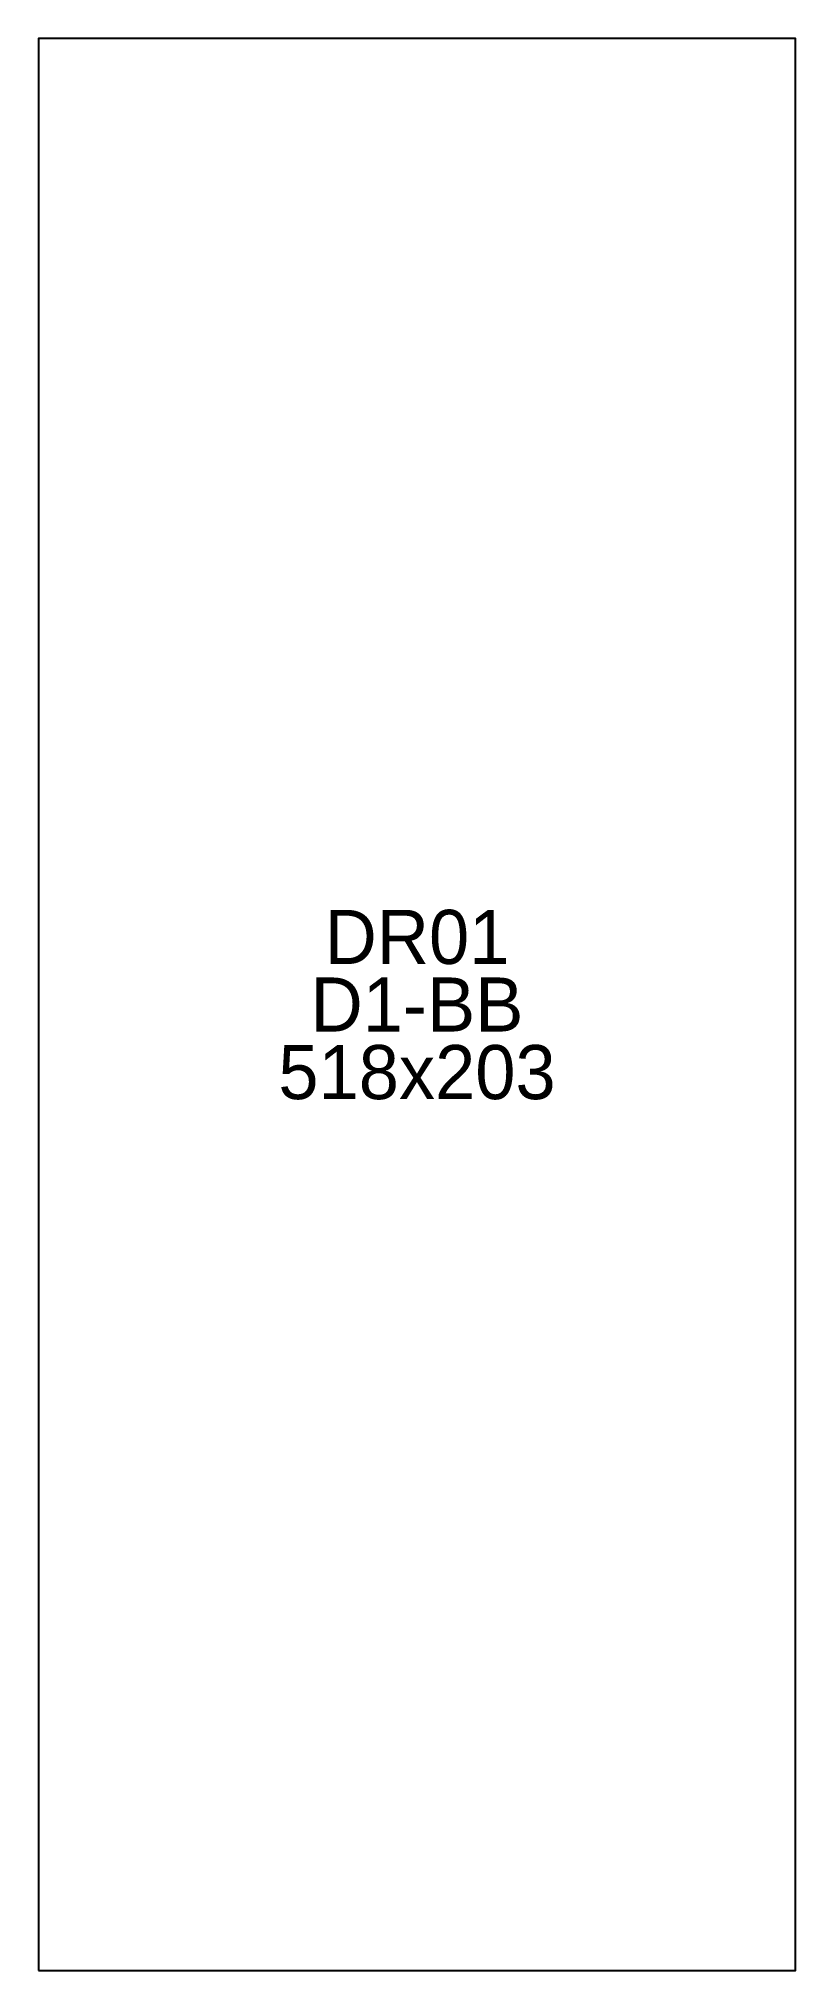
# Model space of a CAD drawing. Extents: x 0 to 203, y 0 to 518.
import ezdxf
from ezdxf.enums import TextEntityAlignment as Align

# ---------------------------------------------------------------- set-up
doc = ezdxf.new("R2010")
doc.units = 0
doc.layers.add('OUTLINE', color=7, linetype='CONTINUOUS')
doc.layers.add('UNIT_NUMBER', color=94, linetype='CONTINUOUS')

msp = doc.modelspace()

# ---------------------------------------------------------------- linework, layer by layer
at = {"layer": 'OUTLINE'}
msp.add_lwpolyline([(0, 0), (203, 0), (203, 518), (0, 518)], close=True, dxfattribs=at)

# ---------------------------------------------------------------- texts
at = {"layer": 'UNIT_NUMBER'}
for s, p in [('DR01', (101.5, 277.125)), ('D1-BB', (101.5, 259)), ('518x203', (101.5, 240.875))]:
    msp.add_text(s, height=14.5, dxfattribs=at).set_placement(p, align=Align.MIDDLE_CENTER)

doc.saveas('drawing.dxf')
